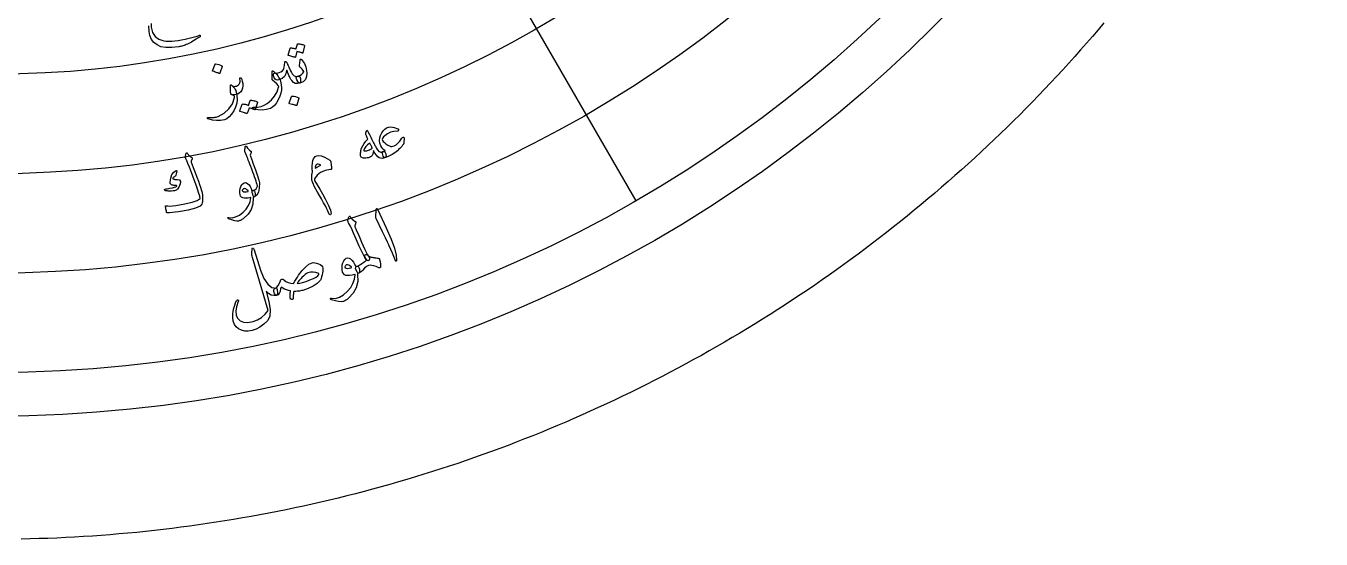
# Model space of a CAD drawing. Header units: millimetres. Extents: x -150 to 150, y -150 to 184.
# Drawn here: x 3.2 to 137.2, y -150 to -96.9 of the extents above; entities that cross this region are included whole.
import ezdxf

# ---------------------------------------------------------------- set-up
doc = ezdxf.new("R2010")
doc.units = ezdxf.units.MM
for name, color, linetype in [('CUT_OUTER', 1, 'Continuous'), ('ENGRAVE', 7, 'Continuous'), ('ENGRAVE_FINE', 8, 'Continuous'), ('GUIDE', 3, 'Continuous'), ('TEXT', 5, 'Continuous')]:
    doc.layers.add(name, color=color, linetype=linetype)

msp = doc.modelspace()

# ---------------------------------------------------------------- linework, layer by layer
at = {"layer": 'CUT_OUTER'}
msp.add_lwpolyline([(114.7751, -96.5747), (114.1804, -97.2772), (113.5813, -97.9759), (112.978, -98.671), (112.3705, -99.3624), (111.7587, -100.05), (111.1427, -100.7338), (110.5225, -101.4139), (109.8981, -102.0901), (109.2697, -102.7626), (108.6371, -103.4311), (108.0004, -104.0957), (107.3596, -104.7564), (106.7148, -105.4132), (106.066, -106.066), (105.4132, -106.7148), (104.7564, -107.3596), (104.0957, -108.0004), (103.4311, -108.6371), (102.7626, -109.2697), (102.0901, -109.8981), (101.4139, -110.5225), (100.7338, -111.1427), (100.05, -111.7587), (99.3624, -112.3705), (98.671, -112.978), (97.9759, -113.5813), (97.2772, -114.1804), (96.5747, -114.7751), (95.8687, -115.3655), (95.159, -115.9516), (94.4457, -116.5333), (93.7289, -117.1106), (93.0086, -117.6835), (92.2847, -118.252), (91.5574, -118.816), (90.8267, -119.3755), (90.0925, -119.9306), (89.3549, -120.4811), (88.614, -121.0271), (87.8697, -121.5686), (87.1221, -122.1054), (86.3712, -122.6377), (85.6171, -123.1654), (84.8598, -123.6884), (84.0992, -124.2068), (83.3355, -124.7204), (82.5687, -125.2294), (81.7987, -125.7337), (81.0257, -126.2332), (80.2496, -126.728), (79.4705, -127.2181), (78.6885, -127.7033), (77.9034, -128.1837), (77.1154, -128.6593), (76.3245, -129.13), (75.5308, -129.5959), (74.7342, -130.0569), (73.9347, -130.513), (73.1325, -130.9642), (72.3276, -131.4105), (71.5199, -131.8518), (70.7095, -132.2882), (69.8965, -132.7196), (69.0808, -133.1459), (68.2625, -133.5673), (67.4417, -133.9836), (66.6183, -134.3949), (65.7924, -134.8012), (64.9641, -135.2023), (64.1333, -135.5984), (63.3, -135.9894), (62.4644, -136.3752), (61.6265, -136.7559), (60.7862, -137.1315), (59.9436, -137.5019), (59.0988, -137.8671), (58.2518, -138.2271), (57.4025, -138.5819), (56.5511, -138.9315), (55.6976, -139.2759), (54.8419, -139.615), (53.9843, -139.9489), (53.1245, -140.2775), (52.2628, -140.6009), (51.3991, -140.9189), (50.5335, -141.2316), (49.6659, -141.539), (48.7965, -141.8411), (47.9253, -142.1378), (47.0523, -142.4292), (46.1774, -142.7153), (45.3009, -142.9959), (44.4226, -143.2712), (43.5427, -143.5411), (42.6611, -143.8055), (41.778, -144.0646), (40.8932, -144.3182), (40.0069, -144.5664), (39.1191, -144.8092), (38.2298, -145.0465), (37.3391, -145.2783), (36.447, -145.5047), (35.5535, -145.7256), (34.6587, -145.941), (33.7626, -146.1509), (32.8652, -146.3553), (31.9665, -146.5542), (31.0667, -146.7476), (30.1657, -146.9355), (29.2635, -147.1178), (28.3603, -147.2946), (27.456, -147.4658), (26.5506, -147.6315), (25.6443, -147.7916), (24.737, -147.9462), (23.8287, -148.0952), (22.9196, -148.2386), (22.0096, -148.3765), (21.0987, -148.5087), (20.1871, -148.6354), (19.2747, -148.7565), (18.3616, -148.8719), (17.4478, -148.9818), (16.5333, -149.086), (15.6182, -149.1847), (14.7026, -149.2777), (13.7863, -149.3651), (12.8696, -149.4469), (11.9524, -149.523), (11.0347, -149.5936), (10.1166, -149.6585), (9.1981, -149.7177), (8.2793, -149.7713), (7.3602, -149.8193), (6.4407, -149.8617), (5.5211, -149.8984), (4.6012, -149.9294), (3.6812, -149.9548), (2.761, -149.9746)], dxfattribs=at)
at = {"layer": 'ENGRAVE'}
for radius in [132.75, 112.1737]:
    msp.add_circle((0, 0), radius, dxfattribs=at)
at = {"layer": 'ENGRAVE_FINE'}
for points in [[(56.0869, -97.1453), (45.7988, -79.3258)], [(66.375, -114.9649), (56.0869, -97.1453)]]:
    msp.add_lwpolyline(points, dxfattribs=at)
for radius in [122.4619, 101.8856]:
    msp.add_circle((0, 0), radius, dxfattribs=at)
at = {"layer": 'GUIDE'}
msp.add_circle((0, 0), 137.25, dxfattribs=at)
at = {"layer": 'TEXT'}
msp.add_lwpolyline([(16.2025, -96.6477), (16.2132, -97.0062), (16.3516, -97.5489), (16.6123, -97.9662), (16.9965, -98.2572), (17.5044, -98.4205), (17.759, -98.4514), (18.0354, -98.4644), (18.3335, -98.4594), (18.6532, -98.4363), (18.994, -98.3952), (19.3553, -98.3366), (19.737, -98.2602), (20.1388, -98.1659), (20.2808, -98.1286), (20.4203, -98.0906), (20.557, -98.0521), (20.6912, -98.0129), (20.8217, -97.9734), (20.9477, -97.9337), (21.0692, -97.8939), (21.1861, -97.8539), (21.2223, -97.8442), (21.2504, -97.8476), (21.2704, -97.8641), (21.2824, -97.8939), (21.2873, -97.9304), (21.2848, -97.9599), (21.2747, -97.9825), (21.2572, -97.9982), (21.0608, -98.1314), (20.8735, -98.2536), (20.6956, -98.3648), (20.5271, -98.4651), (20.3687, -98.5549), (20.221, -98.6347), (20.084, -98.7044), (19.9579, -98.7641), (19.8379, -98.8134), (19.7205, -98.8592), (19.6059, -98.9014), (19.4941, -98.94), (19.3843, -98.9744), (19.276, -99.0036), (19.1692, -99.0276), (19.0639, -99.0465), (18.3362, -99.129), (17.7167, -99.1227), (17.2064, -99.0296), (16.8059, -98.8514), (16.4922, -98.5957), (16.2508, -98.2755), (16.0814, -97.8914), (15.9831, -97.4437), (15.965, -96.8713)], dxfattribs=at)
for points in [[(31.3335, -98.7662), (31.34, -98.7532), (31.3518, -98.7429), (31.3687, -98.7353), (31.3907, -98.7305), (31.4768, -98.7355), (31.5613, -98.7441), (31.6445, -98.7565), (31.7262, -98.7726), (31.8071, -98.7927), (31.8878, -98.8172), (31.9685, -98.846), (32.049, -98.8793), (32.0665, -98.8918), (32.0775, -98.9074), (32.082, -98.9263), (32.08, -98.9484), (31.8988, -99.6745), (31.891, -99.6858), (31.8758, -99.6907), (31.8531, -99.6891), (31.8229, -99.6812), (31.801, -99.672), (31.7666, -99.6608), (31.7196, -99.6475), (31.6601, -99.6321), (31.5874, -99.6144), (31.5009, -99.5938), (31.4006, -99.5704), (31.2866, -99.5441), (31.1345, -100.1086), (31.1252, -100.1274), (31.1085, -100.1364), (31.0844, -100.1356), (31.053, -100.1251), (31.0259, -100.116), (30.9834, -100.1029), (30.9256, -100.0858), (30.8526, -100.0646), (30.7633, -100.0395), (30.6569, -100.011), (30.5333, -99.9788), (30.3925, -99.943), (30.3766, -99.9348), (30.3675, -99.9244), (30.3653, -99.912), (30.3701, -99.8974), (30.5762, -99.1958), (30.5829, -99.1828), (30.5947, -99.1726), (30.6117, -99.1652), (30.6339, -99.1605), (30.7061, -99.162), (30.7775, -99.1675), (30.848, -99.1771), (30.9177, -99.1907), (30.9864, -99.2078), (31.054, -99.2281), (31.1204, -99.2514), (31.1856, -99.2777)], [(31.5372, -100.9817), (31.6045, -100.4172), (31.6201, -100.3526), (31.6486, -100.3222), (31.6901, -100.3261), (31.7446, -100.3643), (31.8636, -100.4924), (31.9691, -100.632), (32.0608, -100.783), (32.1388, -100.9455), (32.2028, -101.1207), (32.2526, -101.3097), (32.288, -101.5126), (32.3089, -101.7295), (32.284, -102.1135), (32.1537, -102.4231), (31.9179, -102.6578), (31.5769, -102.8168), (31.528, -102.8039), (31.4625, -102.7403), (31.3804, -102.626), (31.2819, -102.461), (31.2402, -102.3694), (31.2187, -102.2901), (31.2176, -102.2232), (31.2368, -102.1687), (31.2578, -102.1437), (31.2846, -102.1235), (31.3173, -102.108), (31.3559, -102.0973), (31.5767, -102.0215), (31.7563, -101.9165), (31.8947, -101.7823), (31.9917, -101.6193), (31.9947, -101.6079), (31.9928, -101.5948), (31.9859, -101.58), (31.9741, -101.5634), (31.9071, -101.4607), (31.8245, -101.3606), (31.7265, -101.2632), (31.613, -101.1683), (31.574, -101.1312), (31.5484, -101.0877), (31.5361, -101.0379), (31.5372, -100.9817)], [(22.8103, -100.8354), (22.8179, -100.8229), (22.8305, -100.8137), (22.8479, -100.8076), (22.8702, -100.8046), (23.0395, -100.8337), (23.2032, -100.8787), (23.3614, -100.9398), (23.5142, -101.0171), (23.5304, -101.0305), (23.5397, -101.0455), (23.542, -101.0621), (23.5373, -101.0804), (23.3042, -101.7865), (23.2935, -101.8045), (23.2763, -101.8122), (23.2524, -101.8096), (23.222, -101.7967), (23.1957, -101.7856), (23.1545, -101.7692), (23.0984, -101.7477), (23.0275, -101.7209), (22.9407, -101.689), (22.8371, -101.6524), (22.7167, -101.6108), (22.5796, -101.5642), (22.5608, -101.5555), (22.5501, -101.5451), (22.5474, -101.5328), (22.5527, -101.5188)], [(26.7835, -105.4458), (26.7532, -105.4357), (26.729, -105.423), (26.7107, -105.4077), (26.6984, -105.3898), (26.6928, -105.3739), (26.6923, -105.3568), (26.697, -105.3383), (26.7069, -105.3186), (26.719, -105.3053), (26.7366, -105.296), (26.7595, -105.2907), (26.7879, -105.2894), (27.1974, -105.2745), (27.5703, -105.2061), (27.9059, -105.0846), (28.2038, -104.9103), (28.637, -104.5431), (28.9795, -104.141), (29.2316, -103.7051), (29.3935, -103.236), (29.3952, -103.2274), (29.3967, -103.2199), (29.3979, -103.2136), (29.3989, -103.2084), (29.3995, -103.2039), (29.3996, -103.1995), (29.3993, -103.1953), (29.3984, -103.1912), (29.3263, -103.0367), (29.1952, -102.8707), (29.0053, -102.6931), (28.757, -102.5034), (28.7462, -102.4901), (28.739, -102.4781), (28.7354, -102.4671), (28.7354, -102.4574), (28.7375, -101.5705), (28.7543, -101.5326), (28.8047, -101.5406), (28.8888, -101.5944), (29.0065, -101.694), (29.1617, -101.8514), (29.3016, -102.0337), (29.4261, -102.241), (29.5351, -102.4734), (29.5823, -102.6088), (29.6222, -102.7834), (29.6547, -102.9971), (29.6795, -103.2499), (29.6746, -103.5308), (29.6199, -103.8368), (29.515, -104.1677), (29.3593, -104.5233), (29.1745, -104.8518), (28.9772, -105.1115), (28.7679, -105.3022), (28.5471, -105.424), (28.1305, -105.5441), (27.697, -105.5879), (27.2477, -105.5552), (26.7835, -105.4458)], [(30.1049, -100.5627), (30.1443, -100.5662), (30.1784, -100.5843), (30.2071, -100.6172), (30.2306, -100.6647), (30.2458, -100.6981), (30.2665, -100.7445), (30.2928, -100.804), (30.3246, -100.8766), (30.3619, -100.9617), (30.4044, -101.0589), (30.4523, -101.1682), (30.5054, -101.2895), (30.6098, -101.52), (30.7103, -101.7081), (30.8068, -101.8537), (30.8995, -101.9567), (30.9969, -102.0298), (31.1055, -102.0777), (31.2251, -102.1001), (31.3559, -102.0973), (31.4795, -102.0997), (31.57, -102.1407), (31.6272, -102.2204), (31.6511, -102.3388), (31.6588, -102.5356), (31.6503, -102.6804), (31.6257, -102.7733), (31.585, -102.8143), (31.338, -102.8571), (31.1164, -102.826), (30.9206, -102.7213), (30.7506, -102.5431), (30.7108, -102.4828), (30.6701, -102.4178), (30.6286, -102.3481), (30.5863, -102.2737), (30.544, -102.1939), (30.5027, -102.1078), (30.4622, -102.0154), (30.4226, -101.9167), (30.3854, -101.8204), (30.3519, -101.7349), (30.3223, -101.6603), (30.2965, -101.5965), (30.2752, -101.5445), (30.2594, -101.505), (30.2489, -101.4782), (30.2438, -101.4639), (30.2413, -101.4573), (30.2386, -101.4534), (30.2355, -101.4524), (30.2323, -101.4542), (30.2289, -101.4593), (30.2255, -101.4682), (30.2222, -101.4809), (30.219, -101.4975), (30.1429, -101.8347), (29.9831, -102.1101), (29.7396, -102.3234), (29.4127, -102.4738), (29.2624, -102.4989), (29.1327, -102.4733), (29.0237, -102.3972), (28.9356, -102.2706), (28.8845, -102.1477), (28.8569, -102.0387), (28.8528, -101.9437), (28.8722, -101.8627), (28.9066, -101.8002), (28.9475, -101.7609), (28.9949, -101.7446), (29.049, -101.7515), (29.0987, -101.7678), (29.1411, -101.7774), (29.1761, -101.7804), (29.2039, -101.7768), (29.4385, -101.7179), (29.6306, -101.6359), (29.7799, -101.5313), (29.8866, -101.404), (29.9389, -101.2959), (29.9792, -101.1368), (30.0073, -100.9267), (30.0232, -100.6657), (30.0274, -100.6235), (30.0424, -100.5923), (30.0682, -100.572), (30.1049, -100.5627)], [(24.5416, -103.0348), (24.6626, -103.1344), (24.7642, -103.2374), (24.8463, -103.344), (24.909, -103.4542), (24.9588, -103.5756), (25.0042, -103.7238), (25.0453, -103.8988), (25.082, -104.1007), (25.1027, -104.492), (25.0541, -104.8836), (24.9354, -105.2756), (24.7462, -105.6676), (24.5177, -106.0192), (24.2823, -106.29), (24.0408, -106.4799), (23.7938, -106.5889), (23.3726, -106.6671), (22.9517, -106.6793), (22.5317, -106.6256), (22.1134, -106.506), (22.0836, -106.4946), (22.0599, -106.4808), (22.0423, -106.4647), (22.0309, -106.4463), (22.0245, -106.4236), (22.0241, -106.4028), (22.0295, -106.3841), (22.0408, -106.3674), (22.0604, -106.3537), (22.0823, -106.3459), (22.1065, -106.3441), (22.1331, -106.3482), (22.2807, -106.3566), (22.4212, -106.3594), (22.5546, -106.3566), (22.6808, -106.3482), (22.8002, -106.3336), (22.9133, -106.3122), (23.02, -106.2841), (23.1202, -106.2492), (23.7509, -105.9129), (24.2471, -105.4744), (24.608, -104.9355), (24.8337, -104.2978), (24.8332, -104.2797), (24.8292, -104.2516), (24.8218, -104.2136), (24.8109, -104.1657), (24.7887, -104.1317), (24.7377, -104.095), (24.6578, -104.0554), (24.5492, -104.0129), (24.4964, -103.9727), (24.4576, -103.9184), (24.4329, -103.8501), (24.4222, -103.7678), (24.3986, -103.1203), (24.4048, -103.0351), (24.4306, -102.9924), (24.4762, -102.9923), (24.5416, -103.0348)], [(25.4213, -102.244), (25.4621, -102.2403), (25.4959, -102.2513), (25.5227, -102.2769), (25.5424, -102.3173), (25.6297, -102.5961), (25.6791, -102.8563), (25.6904, -103.0981), (25.6632, -103.3214), (25.5945, -103.5204), (25.4812, -103.6894), (25.3232, -103.8282), (25.1206, -103.9366), (24.9731, -103.9909), (24.8287, -104.0217), (24.6873, -104.029), (24.5492, -104.0129), (24.4969, -103.9887), (24.4583, -103.9398), (24.4334, -103.8661), (24.4222, -103.7678), (24.3986, -103.1203), (24.3972, -103.0712), (24.4017, -103.0336), (24.4122, -103.0075), (24.4286, -102.9929), (24.4496, -102.989), (24.4741, -102.995), (24.5021, -103.0109), (24.5334, -103.0368), (24.6114, -103.0912), (24.7029, -103.1253), (24.8078, -103.1388), (24.9261, -103.1318), (25.0443, -103.1042), (25.1489, -103.0561), (25.2398, -102.9876), (25.317, -102.8987), (25.3751, -102.7875), (25.4028, -102.6622), (25.3999, -102.5229), (25.3668, -102.3696), (25.3604, -102.3221), (25.3673, -102.2854), (25.3876, -102.2594), (25.4213, -102.244)], [(30.7234, -104.1828), (30.7308, -104.1698), (30.7434, -104.1595), (30.7613, -104.1521), (30.7844, -104.1474), (30.9629, -104.1632), (31.1364, -104.1955), (31.305, -104.2443), (31.4688, -104.3096), (31.4865, -104.3217), (31.497, -104.336), (31.5003, -104.3525), (31.4964, -104.3712), (31.2905, -105.0964), (31.2803, -105.1153), (31.2627, -105.1243), (31.2377, -105.1236), (31.2052, -105.1131), (31.1771, -105.1039), (31.1332, -105.0908), (31.0734, -105.0736), (30.9979, -105.0523), (30.9055, -105.0272), (30.7952, -104.9986), (30.6672, -104.9664), (30.5214, -104.9305), (30.5014, -104.9232), (30.4896, -104.9136), (30.4861, -104.9015), (30.4909, -104.8871)], [(26.4456, -104.5997), (26.4533, -104.5869), (26.4662, -104.5772), (26.4843, -104.5705), (26.5075, -104.5668), (26.5963, -104.576), (26.6833, -104.5889), (26.7686, -104.6054), (26.8521, -104.6256), (26.9345, -104.6497), (27.0164, -104.6783), (27.0979, -104.7112), (27.1789, -104.7485), (27.1962, -104.7619), (27.2065, -104.7781), (27.2098, -104.7972), (27.2061, -104.8192), (26.9663, -105.5373), (26.9575, -105.5482), (26.9413, -105.5524), (26.9179, -105.5497), (26.8872, -105.5403), (26.8652, -105.5299), (26.8303, -105.517), (26.7826, -105.5013), (26.722, -105.483), (26.648, -105.4616), (26.5598, -105.4366), (26.4576, -105.4082), (26.3413, -105.3761), (26.1435, -105.9337), (26.1325, -105.952), (26.1146, -105.9602), (26.0897, -105.9583), (26.0579, -105.9462), (26.0304, -105.9357), (25.9874, -105.9204), (25.9287, -105.9004), (25.8546, -105.8754), (25.7639, -105.8459), (25.6556, -105.812), (25.5298, -105.7736), (25.3865, -105.7306), (25.3705, -105.7216), (25.3619, -105.7107), (25.3605, -105.6982), (25.3665, -105.6839), (25.6301, -104.9919), (25.6379, -104.9792), (25.6509, -104.9696), (25.6691, -104.963), (25.6923, -104.9594), (25.7671, -104.9645), (25.8407, -104.9736), (25.9131, -104.9867), (25.9844, -105.0038), (26.0543, -105.0245), (26.1229, -105.0481), (26.1901, -105.0748), (26.2558, -105.1044)], [(38.4756, -107.7444), (38.5004, -107.6862), (38.5304, -107.6696), (38.5655, -107.6945), (38.6059, -107.761), (38.6261, -107.8026), (38.6549, -107.8599), (38.6923, -107.9329), (38.7382, -108.0216), (38.7925, -108.127), (38.8553, -108.2501), (38.9263, -108.3909), (39.0058, -108.5495), (39.0841, -108.7052), (39.1541, -108.8447), (39.2159, -108.9679), (39.2694, -109.0748), (39.3145, -109.165), (39.3509, -109.2381), (39.3787, -109.294), (39.3978, -109.3328), (39.5255, -109.5747), (39.6487, -109.754), (39.7673, -109.8707), (39.8813, -109.9248), (39.952, -109.9361), (40.031, -109.9317), (40.1181, -109.9113), (40.2133, -109.875), (40.2733, -109.8634), (40.3268, -109.8749), (40.374, -109.9096), (40.4146, -109.9674), (40.4492, -110.0424), (40.4752, -110.1214), (40.4928, -110.2045), (40.5018, -110.2918), (40.5008, -110.3694), (40.4907, -110.4305), (40.4715, -110.4751), (40.4433, -110.5033), (40.2576, -110.5691), (40.086, -110.5938), (39.9288, -110.5776), (39.7859, -110.5205), (39.6442, -110.4119), (39.5026, -110.2529), (39.3611, -110.0435), (39.2197, -109.7837), (39.1802, -109.9867), (39.126, -110.1545), (39.0569, -110.2869), (38.9732, -110.384), (38.8957, -110.4355), (38.7984, -110.4791), (38.6815, -110.5146), (38.5449, -110.5422), (38.3969, -110.5593), (38.2691, -110.5632), (38.1616, -110.5542), (38.0745, -110.5321), (37.9973, -110.4943), (37.9386, -110.4472), (37.8985, -110.3907), (37.8769, -110.3249), (37.8651, -110.2376), (37.8618, -110.1376), (37.8668, -110.0248), (37.8801, -109.8993), (37.8988, -109.7715), (37.918, -109.668), (37.9377, -109.5889), (37.958, -109.5342), (38.0917, -109.2929), (38.2458, -109.056), (38.4202, -108.8232), (38.6149, -108.5945), (38.558, -108.4633), (38.5103, -108.3496), (38.4717, -108.2534), (38.4422, -108.1746), (38.4224, -108.1067), (38.4129, -108.043), (38.4137, -107.9835), (38.4246, -107.9283)], [(42.3734, -108.4777), (42.3477, -108.9665), (42.3397, -109.0169), (42.3296, -109.0592), (42.3173, -109.0934), (42.3028, -109.1194), (42.2228, -109.2354), (42.1329, -109.3495), (42.0331, -109.4618), (41.9234, -109.5723), (41.8045, -109.6816), (41.6773, -109.7904), (41.5416, -109.8987), (41.3976, -110.0064), (41.1223, -110.1929), (40.8713, -110.3378), (40.6449, -110.4412), (40.4433, -110.5033), (40.3553, -110.4968), (40.2809, -110.4478), (40.2201, -110.3563), (40.1727, -110.2222), (40.1468, -110.0952), (40.1403, -109.9967), (40.1531, -109.9267), (40.1852, -109.8853), (40.1923, -109.8827), (40.1993, -109.8801), (40.2063, -109.8776), (40.2133, -109.875), (40.2675, -109.8611), (40.3195, -109.844), (40.3693, -109.8237), (40.4169, -109.8002), (40.2859, -109.7064), (40.1694, -109.5922), (40.0676, -109.4578), (39.9803, -109.3032), (39.8686, -109.0101), (39.8236, -108.7293), (39.8447, -108.4607), (39.9317, -108.2044), (40.0685, -107.9442), (40.2162, -107.7281), (40.3749, -107.556), (40.5449, -107.428), (40.751, -107.3505), (41.014, -107.3393), (41.3342, -107.3942), (41.7123, -107.5146), (41.7589, -107.5379), (41.7893, -107.5704), (41.8036, -107.6122), (41.8017, -107.6633), (41.7877, -107.7076), (41.7616, -107.7386), (41.7234, -107.7564), (41.6732, -107.7609), (41.3125, -107.7912), (40.9743, -107.8815), (40.658, -108.0319), (40.363, -108.2426), (40.2533, -108.3464), (40.1761, -108.4449), (40.1313, -108.5383), (40.119, -108.6265), (40.1439, -108.7233), (40.215, -108.8328), (40.3323, -108.9549), (40.4961, -109.0894), (40.6827, -109.2173), (40.8463, -109.304), (40.9869, -109.3496), (41.1043, -109.3542), (41.3331, -109.2928), (41.5448, -109.1836), (41.7392, -109.0269), (41.9159, -108.8227), (42.0639, -108.6061), (42.1424, -108.4999), (42.2108, -108.4294), (42.2692, -108.3947), (42.3175, -108.3958), (42.3427, -108.4104), (42.3604, -108.429), (42.3706, -108.4514), (42.3734, -108.4777)], [(25.8794, -109.7555), (25.8989, -109.6263), (25.9135, -109.524), (25.9234, -109.4486), (25.9285, -109.4001), (25.934, -109.3687), (25.9449, -109.3447), (25.9613, -109.3279), (25.983, -109.3184), (26.0098, -109.3168), (26.0345, -109.3253), (26.0569, -109.3438), (26.0771, -109.3724), (26.1723, -109.5136), (26.2753, -109.6365), (26.3862, -109.7413), (26.505, -109.8279), (26.5393, -109.8564), (26.5562, -109.8939), (26.5558, -109.9404), (26.5381, -109.9958), (26.4371, -110.2571), (26.4717, -110.3549), (26.5059, -110.4508), (26.5397, -110.545), (26.5731, -110.6373), (26.6061, -110.7278), (26.6386, -110.8165), (26.6708, -110.9034), (26.7025, -110.9885), (26.9964, -111.776), (27.2102, -112.3954), (27.3429, -112.8471), (27.394, -113.1311), (27.3799, -113.6722), (27.2907, -114.0907), (27.1267, -114.3863), (26.8883, -114.5585), (26.8809, -114.5602), (26.8736, -114.562), (26.8663, -114.5637), (26.859, -114.5654), (26.806, -114.5349), (26.7563, -114.4482), (26.7099, -114.3054), (26.6668, -114.1065), (26.6565, -114.0316), (26.6645, -113.9734), (26.6908, -113.9319), (26.7354, -113.9072), (26.9115, -113.827), (27.0494, -113.7241), (27.149, -113.5986), (27.2105, -113.4506), (27.168, -113.3007), (27.1157, -113.1312), (27.0534, -112.9422), (26.9813, -112.7334), (26.9, -112.5059), (26.8102, -112.2603), (26.712, -111.9967), (26.6054, -111.715), (26.5031, -111.4375), (26.4105, -111.1882), (26.3276, -110.9672), (26.2543, -110.7745), (26.1915, -110.6099), (26.14, -110.4731), (26.0998, -110.3642), (26.0708, -110.2832), (25.9031, -109.8874), (25.8913, -109.8472), (25.8834, -109.8118), (25.8795, -109.7812), (25.8794, -109.7555)], [(38.8156, -109.0044), (38.5937, -109.1812), (38.4167, -109.3643), (38.2847, -109.5538), (38.1979, -109.7499), (38.1957, -109.7733), (38.2025, -109.7916), (38.2184, -109.8047), (38.2434, -109.8128), (38.3276, -109.8186), (38.4153, -109.8148), (38.5067, -109.8012), (38.6015, -109.778), (38.6998, -109.7451), (38.8016, -109.7025), (38.9069, -109.6502), (39.0156, -109.5882), (39.0315, -109.5761), (39.0467, -109.5593), (39.0613, -109.5378), (39.0751, -109.5117), (39.0505, -109.4558), (39.0237, -109.3978), (38.9946, -109.3377), (38.9632, -109.2753), (38.9297, -109.2109), (38.8939, -109.1442), (38.8558, -109.0754), (38.8156, -109.0044)], [(19.9456, -110.0657), (19.9994, -110.1369), (20.0543, -110.2037), (20.1102, -110.266), (20.1672, -110.3238), (20.2257, -110.3771), (20.2862, -110.4258), (20.3486, -110.4698), (20.4129, -110.5092), (20.4392, -110.5332), (20.4523, -110.5643), (20.4521, -110.6026), (20.4386, -110.6481), (20.3515, -110.8909), (20.3434, -110.917), (20.3383, -110.9387), (20.336, -110.9561), (20.3365, -110.9692), (20.5624, -111.5407), (20.7637, -112.0575), (20.9401, -112.5197), (21.0911, -112.9276), (21.2161, -113.2807), (21.3142, -113.5788), (21.3853, -113.8219), (21.4291, -114.0101), (21.4964, -114.3681), (21.5113, -114.4828), (21.5208, -114.5989), (21.5249, -114.7166), (21.5235, -114.8358), (21.5162, -114.9565), (21.5024, -115.0789), (21.4823, -115.2029), (21.4556, -115.3286), (21.2654, -115.5429), (20.796, -115.7496), (20.0469, -115.9454), (19.0178, -116.1248), (18.6939, -116.166), (18.393, -116.1952), (18.115, -116.2126), (17.8601, -116.2182), (17.8359, -116.212), (17.8174, -116.2003), (17.8048, -116.183), (17.7979, -116.16), (17.774, -116.0485), (17.753, -115.9469), (17.7349, -115.8552), (17.7198, -115.7734), (17.7074, -115.7006), (17.6978, -115.6358), (17.6907, -115.579), (17.6864, -115.5303), (17.6854, -115.5027), (17.6928, -115.4861), (17.7085, -115.4804), (17.7324, -115.4857), (17.913, -115.5109), (18.1414, -115.5143), (18.4175, -115.4955), (18.7413, -115.4543), (19.7023, -115.2937), (20.4452, -115.1176), (20.9699, -114.9301), (21.2768, -114.7343), (21.2351, -114.5119), (21.115, -114.116), (20.9171, -113.5463), (20.6427, -112.8026), (20.3636, -112.0586), (20.1514, -111.496), (20.0051, -111.1149), (19.9239, -110.9157), (19.9, -110.8614), (19.8776, -110.8107), (19.8568, -110.7634), (19.8375, -110.7197), (19.8199, -110.6799), (19.804, -110.6445), (19.7898, -110.6135), (19.7773, -110.587), (19.754, -110.5284), (19.7419, -110.4706), (19.7408, -110.4137), (19.7508, -110.3576), (19.8347, -110.0555), (19.8424, -110.0348), (19.852, -110.0203), (19.8637, -110.0121), (19.8774, -110.0101), (19.8958, -110.0166), (19.9133, -110.0281), (19.9299, -110.0445), (19.9456, -110.0657)], [(32.9002, -112.0029), (32.8862, -111.8833), (32.8754, -111.7632), (32.8678, -111.6426), (32.8635, -111.5216), (32.8634, -111.4008), (32.8688, -111.2807), (32.8797, -111.1615), (32.8961, -111.043), (32.9445, -110.8227), (33.0086, -110.6431), (33.0884, -110.5043), (33.184, -110.4063), (33.3494, -110.323), (33.5525, -110.3007), (33.7936, -110.3393), (34.0732, -110.4386), (34.1526, -110.4734), (34.2308, -110.5104), (34.3079, -110.5498), (34.3838, -110.5914), (34.459, -110.6352), (34.5339, -110.6809), (34.6085, -110.7287), (34.6828, -110.7784), (34.7224, -110.8084), (34.7528, -110.8403), (34.7741, -110.874), (34.7862, -110.9097), (34.8076, -111.0619), (34.8259, -111.1981), (34.8411, -111.3182), (34.8531, -111.4223), (34.8621, -111.5088), (34.868, -111.5764), (34.871, -111.6248), (34.8709, -111.6543), (34.8601, -111.6937), (34.8393, -111.7226), (34.8083, -111.741), (34.7672, -111.7489), (34.1899, -111.8424), (33.722, -112.0338), (33.3622, -112.3247), (33.1098, -112.7161), (33.0964, -112.7588), (33.0929, -112.7986), (33.0993, -112.8354), (33.1156, -112.8694), (33.3843, -113.3124), (33.6544, -113.7763), (33.9258, -114.2609), (34.1987, -114.7662), (34.5429, -115.4529), (34.7519, -115.9587), (34.8241, -116.2844), (34.7592, -116.4298), (34.7161, -116.433), (34.6739, -116.4087), (34.6327, -116.357), (34.5925, -116.2779), (34.5224, -116.1087), (34.4439, -115.9343), (34.3568, -115.7546), (34.2612, -115.5697), (34.1583, -115.3797), (34.049, -115.1848), (33.9335, -114.9849), (33.8117, -114.7801), (33.4055, -114.0921), (33.1092, -113.5393), (32.9214, -113.1222), (32.8411, -112.8412), (32.8236, -112.7047), (32.814, -112.5771), (32.8123, -112.4583), (32.8184, -112.3483), (32.8311, -112.2475), (32.849, -112.1564), (32.872, -112.0748), (32.9002, -112.0029)], [(33.194, -111.6292), (33.2518, -111.5822), (33.3139, -111.5363), (33.3801, -111.4915), (33.4505, -111.4479), (33.5246, -111.4055), (33.602, -111.3644), (33.6828, -111.3247), (33.7668, -111.2864), (33.6153, -111.2299), (33.4907, -111.201), (33.393, -111.1998), (33.322, -111.2264), (33.2484, -111.2945), (33.2025, -111.3843), (33.1844, -111.4959), (33.194, -111.6292)], [(18.7858, -111.8378), (18.7996, -111.8374), (18.8121, -111.8409), (18.8235, -111.8485), (18.8337, -111.8599), (18.8383, -111.8709), (18.8413, -111.8831), (18.8426, -111.8966), (18.8423, -111.9112), (18.757, -112.3251), (18.7451, -112.3675), (18.7309, -112.401), (18.7142, -112.4255), (18.695, -112.4409), (18.6091, -112.482), (18.5379, -112.5291), (18.4815, -112.5821), (18.4399, -112.6412), (18.4343, -112.6694), (18.4525, -112.6956), (18.4944, -112.7199), (18.56, -112.742), (18.6027, -112.7496), (18.6465, -112.756), (18.6916, -112.7613), (18.7379, -112.7653), (18.7858, -112.7682), (18.8358, -112.7698), (18.888, -112.77), (18.9422, -112.7689), (19.1383, -112.8154), (19.2239, -112.9644), (19.1988, -113.2161), (19.0619, -113.5704), (18.999, -113.6794), (18.9342, -113.767), (18.8676, -113.8332), (18.7993, -113.8779), (18.7211, -113.9082), (18.6103, -113.9335), (18.4668, -113.9535), (18.2907, -113.9683), (18.2005, -113.9737), (18.1145, -113.9757), (18.0325, -113.9741), (17.9547, -113.969), (17.8812, -113.9617), (17.8123, -113.9537), (17.748, -113.9449), (17.6883, -113.9354), (17.6501, -113.9211), (17.6216, -113.9025), (17.6027, -113.8796), (17.5934, -113.8523), (17.5935, -113.8227), (17.6039, -113.7999), (17.6247, -113.784), (17.6559, -113.7749), (17.7562, -113.7523), (17.8702, -113.7283), (17.998, -113.703), (18.1395, -113.6762), (18.4035, -113.6258), (18.6078, -113.576), (18.7526, -113.5273), (18.8379, -113.4797), (18.8483, -113.469), (18.8527, -113.4565), (18.8513, -113.4422), (18.8439, -113.426), (18.8358, -113.4165), (18.8224, -113.4088), (18.8038, -113.403), (18.7798, -113.3989), (18.5612, -113.3822), (18.4691, -113.3709), (18.3885, -113.3501), (18.3195, -113.3198), (18.262, -113.2801), (18.2109, -113.231), (18.1768, -113.1772), (18.1595, -113.1188), (18.1591, -113.0558), (18.2239, -112.6199), (18.3499, -112.2718), (18.5371, -112.0112), (18.7858, -111.8378)], [(26.7604, -114.6724), (26.7267, -115.3085), (26.5513, -115.8749), (26.2332, -116.3707), (25.7718, -116.795), (25.7044, -116.8424), (25.6373, -116.8864), (25.5703, -116.927), (25.5035, -116.9642), (25.4373, -116.9974), (25.3721, -117.026), (25.3078, -117.0502), (25.2444, -117.0698), (25.0788, -117.0821), (24.8481, -117.0463), (24.5529, -116.9618), (24.1937, -116.8284), (24.1537, -116.8068), (24.1279, -116.7832), (24.1163, -116.7576), (24.1189, -116.73), (24.1325, -116.7063), (24.1539, -116.6924), (24.1832, -116.6882), (24.2203, -116.6938), (24.5718, -116.729), (24.9414, -116.6502), (25.3281, -116.457), (25.7306, -116.1493), (26.0416, -115.8252), (26.2784, -115.472), (26.4412, -115.0902), (26.5303, -114.6801), (26.5259, -114.6673), (26.5194, -114.6578), (26.5108, -114.6517), (26.5, -114.649), (26.2442, -114.6925), (26.0227, -114.7125), (25.8355, -114.7091), (25.6827, -114.6825), (25.5545, -114.6168), (25.4591, -114.5077), (25.3964, -114.355), (25.3662, -114.1589), (25.3646, -114.1324), (25.3639, -114.1052), (25.3639, -114.0774), (25.3647, -114.0489), (25.3663, -114.0192), (25.3684, -113.9881), (25.3712, -113.9553), (25.3745, -113.921), (25.4138, -113.6947), (25.4787, -113.4997), (25.5695, -113.3359), (25.686, -113.2033), (25.8158, -113.1156), (25.9466, -113.0867), (26.0786, -113.1164), (26.2119, -113.2048), (26.3421, -113.3406), (26.4558, -113.5068), (26.553, -113.7036), (26.6334, -113.931), (26.6477, -113.9275), (26.6614, -113.9235), (26.6746, -113.9193), (26.6872, -113.9146), (26.6998, -113.91), (26.713, -113.9057), (26.7267, -113.9018), (26.741, -113.8982), (26.7926, -113.8971), (26.8381, -113.9193), (26.8777, -113.9648), (26.9113, -114.0338), (26.937, -114.1122), (26.9548, -114.1935), (26.9645, -114.2776), (26.9662, -114.3645), (26.96, -114.4428), (26.9462, -114.501), (26.9247, -114.539), (26.8956, -114.5568), (26.7564, -114.5894), (26.7586, -114.6027), (26.76, -114.621), (26.7605, -114.6443), (26.7604, -114.6724)], [(26.2216, -113.9426), (26.1147, -113.8275), (26.0096, -113.7529), (25.9062, -113.7188), (25.8044, -113.7253), (25.7493, -113.754), (25.7026, -113.7903), (25.6642, -113.8342), (25.6342, -113.8857), (25.6266, -113.9112), (25.6303, -113.9361), (25.6453, -113.9604), (25.6717, -113.984), (25.7616, -114.0327), (25.8807, -114.0529), (26.0288, -114.0445), (26.2058, -114.0073), (26.2232, -113.9995), (26.2316, -113.9861), (26.2311, -113.9671), (26.2216, -113.9426)], [(37.5687, -118.3311), (37.7777, -118.8176), (37.9664, -119.249), (38.1347, -119.6255), (38.2825, -119.947), (38.4095, -120.2132), (38.5156, -120.4235), (38.6007, -120.5779), (38.6647, -120.6765), (38.7523, -120.8021), (38.7983, -120.9147), (38.8027, -121.0143), (38.7654, -121.1009), (38.7048, -121.1615), (38.6394, -121.1829), (38.5693, -121.1652), (38.4945, -121.1083), (38.3153, -120.8575), (38.0581, -120.3759), (37.7236, -119.6631), (37.3123, -118.7191), (37.1435, -118.3103), (37.0065, -117.9846), (36.9011, -117.7421), (36.8272, -117.5828), (36.627, -117.2424), (36.5956, -117.181), (36.5748, -117.1229), (36.5645, -117.068), (36.5649, -117.0164), (36.5951, -116.881), (36.6189, -116.776), (36.6363, -116.7015), (36.6474, -116.6575), (36.6766, -116.5886), (36.7089, -116.5571), (36.7446, -116.5628), (36.7836, -116.6059), (36.8705, -116.7352), (36.9893, -116.861), (37.1402, -116.9832), (37.3232, -117.1016), (37.3575, -117.1258), (37.3783, -117.1542), (37.3856, -117.187), (37.3793, -117.2241), (37.3652, -117.2712), (37.3518, -117.3152), (37.339, -117.3563), (37.3268, -117.3945), (37.3153, -117.4296), (37.3045, -117.4619), (37.2943, -117.4912), (37.2847, -117.5175), (37.2728, -117.5608), (37.2686, -117.6016), (37.2722, -117.6399), (37.2836, -117.6758), (37.3186, -117.7508), (37.3777, -117.885), (37.4611, -118.0785), (37.5687, -118.3311)], [(39.4695, -115.9982), (39.4928, -115.8268), (39.5341, -115.7553), (39.5934, -115.7837), (39.6709, -115.9118), (40.5135, -117.789), (41.0301, -118.9412), (41.382, -119.8825), (41.567, -120.6138), (41.5839, -121.1353), (41.5706, -121.183), (41.5542, -121.2118), (41.5347, -121.2218), (41.5121, -121.213), (41.4901, -121.1945), (41.4698, -121.1678), (41.4511, -121.1328), (41.434, -121.0894), (41.3168, -120.7467), (41.1765, -120.3887), (41.0133, -120.0152), (40.8275, -119.6263), (40.781, -119.524), (40.6524, -119.2486), (40.442, -118.8001), (40.1503, -118.1783), (39.4936, -116.8025), (39.4639, -116.7276), (39.444, -116.656), (39.4338, -116.5877), (39.4333, -116.5228)], [(27.5301, -122.1586), (27.8725, -123.0029), (28.2599, -123.5966), (28.6923, -123.9391), (29.1685, -124.0298), (29.2058, -124.064), (29.2342, -124.1432), (29.2537, -124.2675), (29.2643, -124.4368), (29.2667, -124.5716), (29.2542, -124.6711), (29.2269, -124.7355), (29.1848, -124.7647), (28.894, -124.7895), (28.6155, -124.7249), (28.3496, -124.5712), (28.0968, -124.3284), (28.3851, -125.3993), (28.5089, -126.2587), (28.4664, -126.907), (28.2569, -127.3436), (27.8558, -127.7395), (27.4557, -128.0469), (27.0575, -128.2658), (26.6622, -128.396), (26.2532, -128.4584), (25.8801, -128.4515), (25.5433, -128.3755), (25.2433, -128.2308), (24.9943, -128.0229), (24.8104, -127.7573), (24.6915, -127.4342), (24.6368, -127.054), (24.6348, -126.8457), (24.6477, -126.6344), (24.6757, -126.4202), (24.7185, -126.2031), (24.7767, -125.9829), (24.8506, -125.7594), (24.9403, -125.5328), (25.0455, -125.3029), (25.0629, -125.277), (25.0836, -125.2569), (25.1076, -125.2425), (25.135, -125.2338), (25.1588, -125.2322), (25.1809, -125.2374), (25.201, -125.2493), (25.2193, -125.268), (25.2323, -125.2926), (25.2367, -125.3221), (25.2323, -125.3566), (25.2192, -125.396), (25.0316, -125.9394), (24.9514, -126.4066), (24.9802, -126.7978), (25.1192, -127.113), (25.3994, -127.3883), (25.7666, -127.5401), (26.2205, -127.5677), (26.7599, -127.47), (27.2188, -127.2958), (27.6317, -127.0442), (27.9979, -126.7157), (28.3167, -126.3106), (26.6896, -120.8465), (26.6518, -120.7157), (26.6255, -120.6037), (26.6107, -120.5107), (26.6073, -120.4365), (26.6497, -119.9131), (26.6978, -119.8585), (26.7463, -119.8616), (26.7952, -119.9225), (26.8446, -120.041)], [(38.3512, -120.5747), (38.4422, -120.5369), (38.5235, -120.5373), (38.5951, -120.5759), (38.657, -120.6526), (38.6864, -120.691), (38.7303, -120.7235), (38.789, -120.7503), (38.8623, -120.7712), (38.907, -120.7801), (38.9565, -120.7903), (39.0108, -120.8016), (39.0699, -120.814), (39.1336, -120.8267), (39.2014, -120.8385), (39.2733, -120.8495), (39.3495, -120.8596), (39.4915, -120.8787), (39.6048, -120.8972), (39.6892, -120.9152), (39.7448, -120.9327), (39.7845, -120.951), (39.8137, -120.9739), (39.8321, -121.0014), (39.8399, -121.0335), (39.8845, -121.2818), (39.9148, -121.4974), (39.9309, -121.6803), (39.9328, -121.8304), (39.9274, -121.8514), (39.9144, -121.8695), (39.8937, -121.8845), (39.8653, -121.8965), (39.8281, -121.907), (39.7969, -121.9123), (39.7718, -121.9122), (39.7528, -121.9069), (39.4889, -121.7866), (39.2507, -121.7026), (39.0381, -121.6552), (38.8507, -121.6443), (38.6775, -121.6842), (38.4884, -121.7858), (38.2832, -121.9491), (38.0613, -122.174), (37.9544, -122.2839), (37.8582, -122.3684), (37.7729, -122.4276), (37.6986, -122.4614), (37.6592, -122.4664), (37.6219, -122.4566), (37.5866, -122.4319), (37.5535, -122.3923), (37.408, -122.152), (37.347, -121.9636), (37.3701, -121.8269), (37.4772, -121.742), (37.6027, -121.6869), (37.7294, -121.6247), (37.8571, -121.5555), (37.9858, -121.4792), (38.1149, -121.3954), (38.2436, -121.304), (38.372, -121.2048), (38.4999, -121.0978), (38.3847, -120.898), (38.3216, -120.7442), (38.3105, -120.6364), (38.3512, -120.5747)], [(32.8471, -121.3834), (32.9759, -121.3663), (33.1299, -121.378), (33.3091, -121.4184), (33.5136, -121.4873), (33.7011, -121.5754), (33.8392, -121.6792), (33.9278, -121.7989), (33.9667, -121.9346), (33.9705, -122.0811), (33.9586, -122.2493), (33.9308, -122.4393), (33.8869, -122.651), (33.836, -122.8478), (33.7891, -123.0011), (33.7466, -123.1109), (33.7084, -123.1771), (33.3724, -123.5226), (32.9571, -123.8152), (32.4629, -124.0543), (31.8903, -124.2389), (31.7713, -124.2672), (31.6522, -124.2911), (31.5331, -124.3106), (31.414, -124.3257), (31.2955, -124.3367), (31.1784, -124.344), (31.0625, -124.3477), (30.948, -124.3477), (30.9281, -124.4324), (30.912, -124.5807), (30.8995, -124.7927), (30.8906, -125.0685), (30.8833, -125.1236), (30.8564, -125.1609), (30.8096, -125.1805), (30.7432, -125.1823), (30.6822, -125.166), (30.6353, -125.1356), (30.6025, -125.0909), (30.5837, -125.032), (30.5794, -124.9539), (30.5774, -124.8721), (30.5777, -124.7864), (30.5803, -124.697), (30.5859, -124.6041), (30.5951, -124.5082), (30.6078, -124.4093), (30.6241, -124.3073), (30.3982, -124.2605), (30.1917, -124.1936), (30.0045, -124.1066), (29.8367, -123.9998), (29.7862, -123.963), (29.7419, -123.9387), (29.7039, -123.9268), (29.6721, -123.9275), (29.6492, -123.9405), (29.6298, -123.9677), (29.6137, -124.0091), (29.601, -124.0648), (29.5393, -124.3428), (29.4478, -124.5525), (29.3269, -124.6938), (29.1766, -124.7666), (29.1542, -124.766), (29.1281, -124.7543), (29.0984, -124.7318), (29.065, -124.6982), (28.9773, -124.5662), (28.9181, -124.449), (28.8873, -124.3467), (28.8848, -124.2593), (28.9028, -124.1784), (28.9288, -124.1138), (28.963, -124.0656), (29.0052, -124.0337), (29.1917, -123.9099), (29.3476, -123.7361), (29.473, -123.5123), (29.5675, -123.2387), (29.5884, -123.1848), (29.6196, -123.1423), (29.6611, -123.1114), (29.7129, -123.0919), (29.7727, -123.0855), (29.8301, -123.0958), (29.8851, -123.1228), (29.9377, -123.1665), (30.1354, -123.3185), (30.3694, -123.4312), (30.6396, -123.5044), (30.9459, -123.5379), (31.0759, -123.3048), (31.2043, -123.0847), (31.3311, -122.8777), (31.4566, -122.6838), (31.8332, -122.1815), (32.1895, -121.7973), (32.5271, -121.5312), (32.8471, -121.3834)], [(37.5637, -122.5991), (37.5745, -123.3156), (37.4207, -123.9647), (37.1011, -124.5457), (36.615, -125.0571), (36.5429, -125.1155), (36.4708, -125.1701), (36.3986, -125.2207), (36.3264, -125.2676), (36.2546, -125.3099), (36.1834, -125.347), (36.113, -125.379), (36.0434, -125.4058), (35.8581, -125.4323), (35.5963, -125.4096), (35.2583, -125.3373), (34.8447, -125.2147), (34.7982, -125.1935), (34.7674, -125.1689), (34.7524, -125.1411), (34.7532, -125.1099), (34.7667, -125.0823), (34.7897, -125.0651), (34.8223, -125.0582), (34.8645, -125.0616), (35.2619, -125.0745), (35.6712, -124.9579), (36.0909, -124.7116), (36.5197, -124.3356), (36.8444, -123.948), (37.0835, -123.5335), (37.2372, -123.0924), (37.306, -122.6253), (37.3001, -122.6113), (37.2921, -122.6011), (37.2819, -122.5949), (37.2696, -122.5927), (36.9857, -122.6612), (36.7385, -122.7005), (36.528, -122.711), (36.3544, -122.6927), (36.2055, -122.6288), (36.0901, -122.5136), (36.0081, -122.347), (35.9594, -122.1292), (35.9556, -122.0996), (35.9526, -122.0691), (35.9505, -122.0378), (35.9493, -122.0058), (35.9488, -121.9724), (35.9488, -121.9373), (35.9494, -121.9003), (35.9505, -121.8615), (35.9774, -121.6045), (36.0355, -121.3807), (36.1248, -121.19), (36.2455, -121.0322), (36.3845, -120.9239), (36.5291, -120.8814), (36.6795, -120.9047), (36.8359, -120.9938), (36.9924, -121.1362), (37.1328, -121.3141), (37.2568, -121.5276), (37.3646, -121.7767), (37.3803, -121.7715), (37.3954, -121.7661), (37.4099, -121.7603), (37.4237, -121.7541), (37.4375, -121.748), (37.4519, -121.7422), (37.467, -121.7367), (37.4828, -121.7316), (37.5406, -121.7263), (37.5935, -121.7478), (37.6414, -121.7959), (37.6843, -121.8707), (37.7192, -121.9567), (37.7454, -122.0466), (37.7627, -122.1402), (37.7713, -122.2377), (37.7704, -122.3261), (37.7593, -122.3924), (37.7381, -122.4367), (37.7067, -122.4589), (37.553, -122.5062), (37.5564, -122.521), (37.5593, -122.5414), (37.5618, -122.5674), (37.5637, -122.5991)], [(36.9032, -121.8211), (36.7743, -121.7001), (36.6506, -121.6244), (36.532, -121.5941), (36.4183, -121.6091), (36.3586, -121.6455), (36.3089, -121.6898), (36.2691, -121.742), (36.2394, -121.8021), (36.2328, -121.8314), (36.2388, -121.859), (36.2575, -121.8851), (36.2889, -121.9096), (36.3936, -121.9574), (36.5288, -121.971), (36.6944, -121.9502), (36.8903, -121.8949), (36.9093, -121.8848), (36.9177, -121.8692), (36.9157, -121.8479), (36.9032, -121.8211)], [(33.5355, -122.5135), (33.2486, -122.3977), (32.9639, -122.3437), (32.6811, -122.3514), (32.3998, -122.4208), (32.2799, -122.4832), (32.1404, -122.5864), (31.981, -122.7302), (31.8015, -122.9145), (31.7106, -123.0135), (31.6277, -123.1061), (31.5528, -123.1923), (31.4859, -123.272), (31.4272, -123.3457), (31.3767, -123.4141), (31.3347, -123.4771), (31.301, -123.5347), (31.5677, -123.4944), (31.8758, -123.4201), (32.225, -123.3115), (32.615, -123.1684), (32.9841, -123.0111), (33.2628, -122.8629), (33.4511, -122.7245), (33.5495, -122.5963), (33.5627, -122.571), (33.5648, -122.5488), (33.5557, -122.5296), (33.5355, -122.5135)]]:
    msp.add_lwpolyline(points, close=True, dxfattribs=at)

doc.saveas('drawing.dxf')
